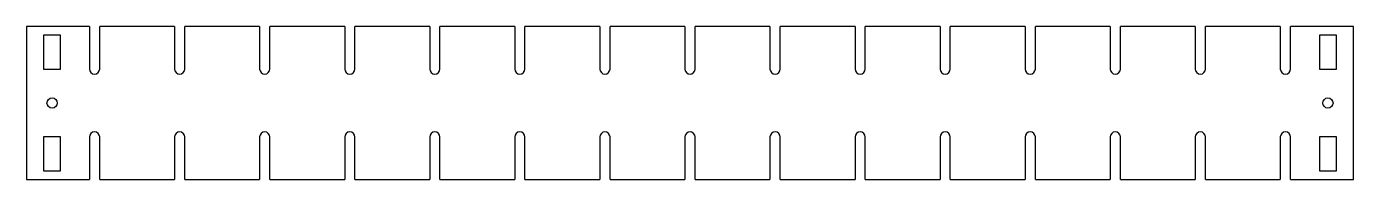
# Model space of a CAD drawing. Header units: millimetres. Extents: x -86 to 304, y -22 to 22.
import ezdxf

# ---------------------------------------------------------------- set-up
doc = ezdxf.new("R2010")
doc.units = ezdxf.units.MM

msp = doc.modelspace()

# ---------------------------------------------------------------- linework, layer by layer
at = {"color": 7, "linetype": 'Continuous', "lineweight": 25}
for p, q in [((-85.81, 22.5), (-85.81, -22.5)), ((-67.31, 22.5), (-85.81, 22.5)), ((-75.81, 20), (-80.81, 20)), ((-80.81, 20), (-80.81, 10)), ((-75.81, 10), (-75.81, 20)), ((-67.31, 22.5), (-67.31, 10)), ((-64.31, 10), (-64.31, 22.5)), ((-42.31, 22.5), (-64.31, 22.5)), ((-42.31, 22.5), (-42.31, 10)), ((-39.31, 10), (-39.31, 22.5)), ((-17.31, 22.5), (-39.31, 22.5)), ((-17.31, 22.5), (-17.31, 10)), ((-14.31, 10), (-14.31, 22.5)), ((7.69, 22.5), (-14.31, 22.5)), ((7.69, 22.5), (7.69, 10)), ((10.69, 10), (10.69, 22.5)), ((32.69, 22.5), (10.69, 22.5)), ((32.69, 22.5), (32.69, 10)), ((35.69, 10), (35.69, 22.5)), ((57.69, 22.5), (35.69, 22.5)), ((57.69, 22.5), (57.69, 10)), ((60.69, 10), (60.69, 22.5)), ((82.69, 22.5), (60.69, 22.5)), ((82.69, 22.5), (82.69, 10)), ((85.69, 10), (85.69, 22.5)), ((107.69, 22.5), (85.69, 22.5)), ((107.69, 22.5), (107.69, 10)), ((110.69, 10), (110.69, 22.5)), ((132.69, 22.5), (110.69, 22.5)), ((132.69, 22.5), (132.69, 10)), ((135.69, 10), (135.69, 22.5)), ((157.69, 22.5), (135.69, 22.5)), ((157.69, 22.5), (157.69, 10)), ((160.69, 10), (160.69, 22.5)), ((182.69, 22.5), (160.69, 22.5)), ((182.69, 22.5), (182.69, 10)), ((185.69, 10), (185.69, 22.5)), ((207.69, 22.5), (185.69, 22.5)), ((207.69, 22.5), (207.69, 10)), ((210.69, 10), (210.69, 22.5)), ((232.69, 22.5), (210.69, 22.5)), ((232.69, 22.5), (232.69, 10)), ((235.69, 10), (235.69, 22.5)), ((257.69, 22.5), (235.69, 22.5)), ((257.69, 22.5), (257.69, 10)), ((260.69, 10), (260.69, 22.5)), ((282.69, 22.5), (260.69, 22.5)), ((282.69, 22.5), (282.69, 10)), ((285.69, 10), (285.69, 22.5)), ((304.19, 22.5), (285.69, 22.5)), ((294.19, 20), (294.19, 10)), ((299.19, 20), (294.19, 20)), ((299.19, 10), (299.19, 20)), ((304.19, -22.5), (304.19, 22.5)), ((-80.81, 10), (-75.81, 10)), ((294.19, 10), (299.19, 10)), ((-75.81, -10), (-80.81, -10)), ((-80.81, -10), (-80.81, -20)), ((-75.81, -20), (-75.81, -10)), ((-67.31, -10), (-67.31, -22.5)), ((-64.31, -22.5), (-64.31, -10)), ((-42.31, -10), (-42.31, -22.5)), ((-39.31, -22.5), (-39.31, -10)), ((-17.31, -10), (-17.31, -22.5)), ((-14.31, -22.5), (-14.31, -10)), ((7.69, -10), (7.69, -22.5)), ((10.69, -22.5), (10.69, -10)), ((32.69, -10), (32.69, -22.5)), ((35.69, -22.5), (35.69, -10)), ((57.69, -10), (57.69, -22.5)), ((60.69, -22.5), (60.69, -10)), ((82.69, -10), (82.69, -22.5)), ((85.69, -22.5), (85.69, -10)), ((107.69, -10), (107.69, -22.5)), ((110.69, -22.5), (110.69, -10)), ((132.69, -10), (132.69, -22.5)), ((135.69, -22.5), (135.69, -10)), ((157.69, -10), (157.69, -22.5)), ((160.69, -22.5), (160.69, -10)), ((182.69, -10), (182.69, -22.5)), ((185.69, -22.5), (185.69, -10)), ((207.69, -10), (207.69, -22.5)), ((210.69, -22.5), (210.69, -10)), ((232.69, -10), (232.69, -22.5)), ((235.69, -22.5), (235.69, -10)), ((257.69, -10), (257.69, -22.5)), ((260.69, -22.5), (260.69, -10)), ((282.69, -10), (282.69, -22.5)), ((285.69, -22.5), (285.69, -10)), ((299.19, -10), (294.19, -10)), ((294.19, -10), (294.19, -20)), ((299.19, -20), (299.19, -10)), ((-85.81, -22.5), (-67.31, -22.5)), ((-80.81, -20), (-75.81, -20)), ((-64.31, -22.5), (-42.31, -22.5)), ((-39.31, -22.5), (-17.31, -22.5)), ((-14.31, -22.5), (7.69, -22.5)), ((10.69, -22.5), (32.69, -22.5)), ((35.69, -22.5), (57.69, -22.5)), ((60.69, -22.5), (82.69, -22.5)), ((85.69, -22.5), (107.69, -22.5)), ((110.69, -22.5), (132.69, -22.5)), ((135.69, -22.5), (157.69, -22.5)), ((160.69, -22.5), (182.69, -22.5)), ((185.69, -22.5), (207.69, -22.5)), ((210.69, -22.5), (232.69, -22.5)), ((235.69, -22.5), (257.69, -22.5)), ((260.69, -22.5), (282.69, -22.5)), ((285.69, -22.5), (304.19, -22.5)), ((294.19, -20), (299.19, -20))]:
    msp.add_line(p, q, dxfattribs=at)
for centre in [(-78.31, 0), (296.69, 0)]:
    msp.add_circle(centre, 1.5, dxfattribs=at)
for centre, start, end in [((-65.81, 10), 180, 0), ((-40.81, 10), 180, 0), ((-15.81, 10), 180, 0), ((9.19, 10), 180, 0), ((34.19, 10), 180, 0), ((59.19, 10), 180, 0), ((84.19, 10), 180, 0), ((109.19, 10), 180, 0), ((134.19, 10), 180, 0), ((159.19, 10), 180, 0), ((184.19, 10), 180, 0), ((209.19, 10), 180, 0), ((234.19, 10), 180, 0), ((259.19, 10), 180, 0), ((284.19, 10), 180, 0), ((-65.81, -10), 0, 180), ((-40.81, -10), 0, 180), ((-15.81, -10), 0, 180), ((9.19, -10), 0, 180), ((34.19, -10), 0, 180), ((59.19, -10), 0, 180), ((84.19, -10), 0, 180), ((109.19, -10), 0, 180), ((134.19, -10), 0, 180), ((159.19, -10), 0, 180), ((184.19, -10), 0, 180), ((209.19, -10), 0, 180), ((234.19, -10), 0, 180), ((259.19, -10), 0, 180), ((284.19, -10), 0, 180)]:
    msp.add_arc(centre, 1.5, start, end, dxfattribs=at)

doc.saveas('drawing.dxf')
